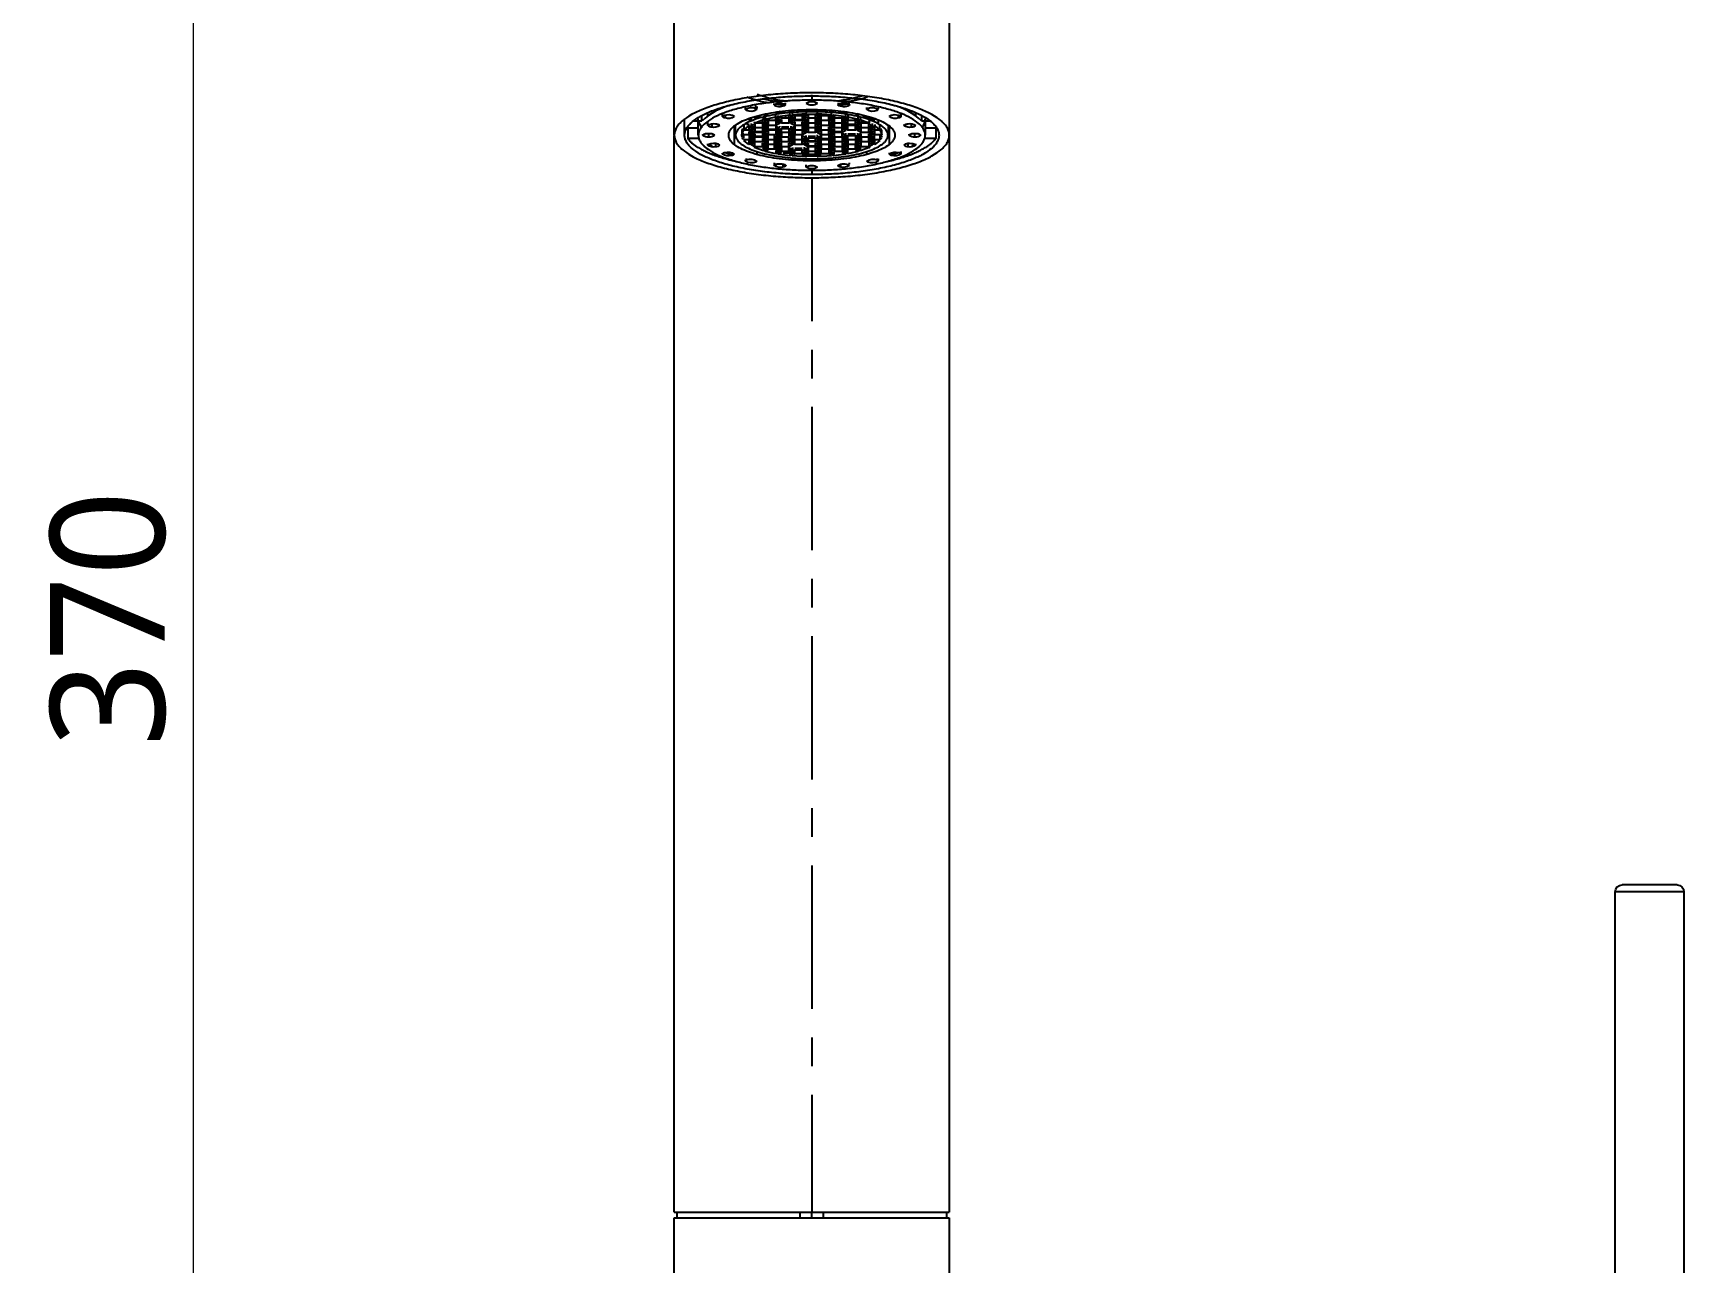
# Model space of a CAD drawing. Extents: x 0 to 1128, y 0 to 827.
# Drawn here: x 629.4 to 773.4, y 489.2 to 596.5 of the extents above; entities that cross this region are included whole.
import ezdxf

# ---------------------------------------------------------------- set-up
doc = ezdxf.new("R2010")
doc.units = 0
doc.header["$LTSCALE"] = 10
doc.header["$MEASUREMENT"] = 0
doc.header["$PDMODE"] = 3
doc.header["$PDSIZE"] = -10
doc.linetypes.add('CENTER', pattern=[2, 1.25, -0.25, 0.25, -0.25])
doc.layers.get('0').update_dxf_attribs({"linetype": 'CONTINUOUS'})
doc.layers.get('DEFPOINTS').update_dxf_attribs({"linetype": 'CONTINUOUS'})
doc.styles.add('Daelim Dimension', font='NanumGothic.ttf')
doc.dimstyles.new('DEFAULT', dxfattribs={"dimscale": 2, "dimtxt": 2, "dimasz": 2, "dimexe": 0, "dimexo": 2, "dimgap": 1, "dimtad": 1, "dimdec": 0, "dimzin": 9, "dimdsep": 46, "dimtxsty": 'Daelim Dimension', "dimcen": 0.5, "dimclrd": 5, "dimclre": 5, "dimclrt": 256, "dimadec": 1, "dimazin": 0, "dimtfac": 1, "dimtdec": 0, "dimtix": 1, "dimtmove": 0, "dimatfit": 3, "dimfxl": 0, "dimtolj": 1, "dimtzin": 1, "dimlwd": 9, "dimlwe": 9, "dimarcsym": 0})

# ---------------------------------------------------------------- blocks, each defined once
blk = doc.blocks.new('*D102')
at = {"color": 5, "lineweight": 9, "ltscale": 0.5}
for p, q in [((692.44, 730.16), (643.37, 730.16)), ((643.37, 364.6), (643.37, 726.16)), ((667.31, 360.6), (643.37, 360.6))]:
    blk.add_line(p, q, dxfattribs=at)
at = {"color": 5, "ltscale": 0.5}
for points in [[(642.71, 726.16), (644.04, 726.16), (643.37, 730.16)], [(642.71, 364.6), (644.04, 364.6), (643.37, 360.6)]]:
    blk.add_solid(points, dxfattribs=at)
at = {"layer": 'DEFPOINTS', "color": 0, "ltscale": 0.5}
for p in [(643.37, 730.16), (696.44, 730.16), (671.31, 360.6)]:
    blk.add_point(p, dxfattribs=at)
at = {"color": 7, "ltscale": 0.5, "insert": (635.92, 545.38), "char_height": 10, "attachment_point": 5, "rotation": 90, "style": 'Daelim Dimension'}
blk.add_mtext('\\A1;370', dxfattribs=at)

msp = doc.modelspace()

# ---------------------------------------------------------------- linework, layer by layer
at = {"ltscale": 0.5}
for p, q in [((685.31, 587.55), (685.31, 649.17)), ((709.31, 649.17), (709.31, 587.55)), ((693.08, 590.72), (694.38, 590.46)), ((697.31, 590.98), (697.31, 591.08)), ((697.31, 590.95), (697.31, 590.61)), ((702.15, 590.63), (702.24, 590.66)), ((687.73, 588.79), (687.73, 589.3)), ((688.25, 589.26), (688.25, 589.53)), ((689.25, 589.9), (689.25, 589.8)), ((689.53, 589.18), (689.53, 589.44)), ((689.74, 589.31), (689.74, 589.06)), ((690.46, 590.59), (690.49, 590.6)), ((691.52, 589.8), (691.52, 590.03)), ((691.62, 589.71), (691.52, 589.8)), ((691.62, 589.87), (691.62, 589.71)), ((692.43, 589.89), (692.43, 590.14)), ((692.43, 589.89), (692.52, 589.8)), ((692.52, 590.05), (692.52, 589.88)), ((692.52, 589.23), (692.52, 589.09)), ((693.33, 589.26), (693.11, 589.15)), ((693.25, 589.18), (693.25, 588.95)), ((693.5, 589.29), (693.34, 589.38)), ((693.52, 589.29), (693.5, 589.29)), ((694.03, 590.19), (694.03, 590.32)), ((694.05, 590.2), (694.05, 590.14)), ((694.14, 590.29), (695, 590.18)), ((694.17, 589.16), (694.17, 589.29)), ((694.35, 589.51), (694.35, 589.43)), ((694.49, 589.47), (694.35, 589.4)), ((694.35, 589.19), (695.4, 589.34)), ((694.35, 589.26), (694.35, 589.19)), ((694.66, 589.03), (694.35, 589.19)), ((694.66, 589.5), (694.47, 589.61)), ((694.66, 589.09), (694.66, 589.24)), ((695.01, 590.24), (695.01, 590.37)), ((695.01, 589.3), (695.01, 589.03)), ((695.65, 589.68), (695.32, 589.5)), ((695.32, 589.03), (695.32, 589.35)), ((695.65, 589.2), (695.32, 589.03)), ((695.4, 589.34), (695.4, 589.45)), ((695.4, 589.34), (695.65, 589.2)), ((695.49, 589.29), (695.49, 588.99)), ((695.49, 588.99), (695.82, 589.17)), ((695.59, 589.7), (695.59, 589.65)), ((695.59, 589.53), (695.59, 589.36)), ((695.59, 589.36), (696.84, 589.43)), ((695.82, 589.23), (695.66, 589.32)), ((695.82, 589.23), (695.82, 589.37)), ((696.48, 589.29), (695.82, 589.29)), ((696.48, 589.23), (695.82, 589.23)), ((696.84, 589.43), (696.48, 589.23)), ((696.48, 589.23), (696.48, 589.41)), ((696.48, 589.17), (696.81, 588.99)), ((696.79, 589.6), (696.65, 589.68)), ((696.65, 589.2), (696.65, 589.43)), ((696.65, 589.2), (696.98, 589.38)), ((696.98, 589.03), (696.65, 589.2)), ((696.81, 589.18), (696.81, 589.06)), ((696.84, 589.43), (696.84, 589.6)), ((696.98, 589.41), (696.98, 589.03)), ((696.98, 589.38), (697.64, 589.38)), ((697.63, 589.4), (697.74, 589.44)), ((697.64, 589.38), (697.97, 589.2)), ((697.64, 589.03), (697.64, 589.35)), ((697.97, 589.2), (697.64, 589.03)), ((697.78, 589.59), (697.78, 589.43)), ((697.78, 589.43), (699.03, 589.36)), ((698.14, 589.23), (697.78, 589.43)), ((697.81, 589.29), (697.81, 588.99)), ((697.81, 588.99), (698.14, 589.17)), ((697.97, 589.42), (697.97, 589.2)), ((698.14, 589.42), (698.14, 589.23)), ((698.8, 589.23), (698.14, 589.23)), ((698.14, 589.17), (698.16, 589.17)), ((698.14, 588.82), (698.14, 589.17)), ((699.03, 589.36), (698.8, 589.23)), ((698.8, 589.29), (698.8, 589.23)), ((698.8, 588.82), (698.8, 589.2)), ((698.8, 589.17), (699.13, 588.99)), ((699.26, 589.52), (698.97, 589.68)), ((698.97, 589.36), (698.97, 589.2)), ((698.97, 589.2), (699.22, 589.34)), ((699.3, 589.03), (698.97, 589.2)), ((699.03, 589.36), (699.03, 589.48)), ((699.13, 588.99), (699.13, 589.29)), ((699.22, 589.34), (700.27, 589.19)), ((699.3, 589.33), (699.3, 589.11)), ((699.62, 590.37), (699.62, 590.24)), ((699.64, 590.18), (700.48, 590.29)), ((700.16, 589.61), (699.96, 589.5)), ((699.96, 589.24), (699.96, 589.03)), ((700.27, 589.19), (699.96, 589.03)), ((700.32, 589.37), (700.13, 589.47)), ((700.27, 589.19), (700.27, 589.33)), ((700.45, 589.34), (700.45, 589.16)), ((700.57, 590.22), (700.57, 590.44)), ((701.34, 589.41), (701.12, 589.29)), ((701.35, 589.24), (701.29, 589.26)), ((701.37, 589.26), (701.37, 589.33)), ((701.37, 588.95), (701.37, 589.17)), ((701.44, 589.18), (701.42, 589.19)), ((702.1, 589.8), (702.1, 589.96)), ((702.1, 589.8), (702.2, 589.89)), ((702.1, 589.09), (702.1, 589.23)), ((702.2, 589.96), (702.2, 589.89)), ((703.01, 589.71), (703.01, 589.89)), ((703.1, 589.8), (703.01, 589.71)), ((703.1, 589.97), (703.1, 589.85)), ((704.56, 590.11), (704.56, 590.19)), ((704.89, 589.06), (704.89, 589.31)), ((705.09, 589.99), (705.09, 589.91)), ((705.09, 589.44), (705.09, 589.18)), ((705.37, 589.8), (705.37, 589.9)), ((705.81, 589.59), (705.81, 589.78)), ((706.37, 589.53), (706.37, 589.26)), ((706.89, 589.28), (706.89, 588.79)), ((686.21, 587.55), (686.21, 588.97)), ((686.5, 588.2), (687.41, 588.2)), ((686.5, 588.2), (686.5, 587.25)), ((686.97, 588.79), (687.73, 588.79)), ((687.41, 587.55), (687.41, 588.97)), ((688.25, 588.41), (688.25, 588.78)), ((688.6, 588.55), (688.6, 588.26)), ((690.53, 588.34), (690.53, 586.75)), ((690.66, 587.55), (690.66, 588.44)), ((691.39, 588.05), (691.21, 588.05)), ((691.21, 588.05), (691.21, 587.58)), ((691.34, 587.93), (691.34, 588.02)), ((691.34, 587.93), (691.38, 587.93)), ((691.38, 588.4), (691.38, 587.99)), ((691.38, 587.99), (691.81, 588.36)), ((691.84, 587.99), (691.38, 587.99)), ((691.84, 588.47), (691.62, 588.47)), ((691.81, 588.84), (692.1, 589)), ((691.81, 588.36), (691.81, 588.47)), ((691.81, 588.36), (692.17, 588.17)), ((691.84, 587.99), (691.84, 588.35)), ((692.17, 588.17), (691.84, 587.99)), ((691.84, 587.93), (692.17, 587.75)), ((691.84, 587.58), (691.84, 587.88)), ((692.17, 587.75), (691.84, 587.58)), ((692.01, 588.56), (692.01, 588.37)), ((692.01, 588.37), (692.28, 588.52)), ((692.34, 588.2), (692.01, 588.37)), ((692.01, 588.25), (692.01, 587.96)), ((692.01, 587.96), (692.34, 588.14)), ((692.34, 587.78), (692.01, 587.96)), ((692.01, 587.55), (692.01, 587.84)), ((692.17, 588.17), (692.17, 588.46)), ((692.17, 587.75), (692.17, 588.04)), ((692.93, 589.09), (692.28, 589.09)), ((692.28, 588.61), (693.1, 588.91)), ((692.28, 588.71), (692.28, 588.65)), ((693, 588.61), (692.28, 588.61)), ((692.34, 588.55), (692.34, 588.26)), ((693, 588.2), (692.34, 588.2)), ((692.34, 588.13), (692.34, 587.78)), ((693, 587.85), (692.34, 587.85)), ((693, 587.78), (692.34, 587.78)), ((692.52, 588.71), (692.52, 588.61)), ((693, 588.61), (693, 588.88)), ((693.33, 588.79), (693, 588.61)), ((693, 588.55), (693.33, 588.37)), ((693, 588.51), (693, 588.2)), ((693.33, 588.37), (693, 588.2)), ((693, 588.15), (693, 587.83)), ((693, 588.14), (693.33, 587.96)), ((693.33, 587.96), (693.02, 587.8)), ((693.1, 588.91), (693.1, 589.06)), ((693.1, 588.91), (693.33, 588.79)), ((693.17, 588.88), (693.17, 588.58)), ((693.17, 588.58), (693.5, 588.76)), ((693.5, 588.4), (693.17, 588.58)), ((693.17, 588.46), (693.17, 588.17)), ((693.17, 588.17), (693.5, 588.34)), ((693.5, 587.99), (693.17, 588.17)), ((693.17, 588.04), (693.17, 587.75)), ((693.17, 587.75), (693.5, 587.93)), ((693.5, 587.58), (693.17, 587.75)), ((693.31, 588.16), (693.23, 588.2)), ((693.25, 588.95), (694.17, 589.16)), ((693.5, 588.82), (693.25, 588.95)), ((693.33, 588.79), (693.33, 588.91)), ((693.33, 588.66), (693.33, 588.37)), ((693.33, 588.25), (693.33, 587.96)), ((693.33, 587.73), (693.33, 587.55)), ((693.5, 588.87), (693.5, 589.02)), ((694.16, 588.82), (693.5, 588.82)), ((693.5, 588.74), (693.5, 588.46)), ((694.16, 588.4), (693.5, 588.4)), ((693.5, 587.99), (693.5, 588.32)), ((694.16, 588.05), (693.5, 588.05)), ((694.16, 587.99), (693.5, 587.99)), ((693.5, 587.97), (693.5, 587.58)), ((694.16, 588.89), (694.16, 589.16)), ((694.49, 588.99), (694.16, 588.82)), ((694.16, 588.76), (694.49, 588.58)), ((694.16, 588.76), (694.16, 588.48)), ((694.49, 588.58), (694.16, 588.4)), ((694.16, 588.34), (694.49, 588.17)), ((694.16, 588.33), (694.16, 587.99)), ((694.49, 588.17), (694.16, 587.99)), ((694.16, 587.93), (694.49, 587.75)), ((694.16, 587.92), (694.16, 587.58)), ((694.49, 587.75), (694.16, 587.58)), ((694.17, 589.16), (694.49, 588.99)), ((694.33, 588.79), (694.33, 589.08)), ((694.33, 588.79), (694.66, 588.96)), ((694.66, 588.61), (694.33, 588.79)), ((694.33, 588.25), (694.33, 587.96)), ((694.33, 587.96), (694.66, 588.14)), ((694.66, 587.78), (694.33, 587.96)), ((694.33, 587.55), (694.33, 587.84)), ((694.49, 588.87), (694.49, 588.58)), ((694.49, 588.35), (694.49, 588.26)), ((694.49, 588.04), (694.49, 587.75)), ((695.32, 589.03), (694.66, 589.03)), ((694.66, 588.92), (694.66, 588.61)), ((695.32, 588.61), (694.66, 588.61)), ((695.32, 588.26), (694.66, 588.26)), ((694.66, 588.14), (695.32, 588.14)), ((694.66, 587.78), (694.66, 588.12)), ((695.32, 587.78), (694.66, 587.78)), ((694.66, 587.74), (694.66, 587.43)), ((695.32, 588.96), (695.65, 588.79)), ((695.32, 588.94), (695.32, 588.61)), ((695.65, 588.79), (695.32, 588.61)), ((695.32, 588.14), (695.65, 587.96)), ((695.32, 588.11), (695.32, 587.78)), ((695.65, 587.96), (695.32, 587.78)), ((695.32, 587.76), (695.32, 587.43)), ((695.82, 588.82), (695.49, 588.99)), ((695.49, 588.87), (695.49, 588.58)), ((695.49, 588.58), (695.82, 588.76)), ((695.82, 588.4), (695.49, 588.58)), ((695.49, 588.35), (695.49, 588.17)), ((695.49, 588.17), (695.82, 588.34)), ((695.82, 587.99), (695.49, 588.17)), ((695.49, 587.94), (695.49, 587.75)), ((695.49, 587.75), (695.82, 587.93)), ((695.82, 587.58), (695.49, 587.75)), ((695.65, 589.08), (695.65, 588.79)), ((695.65, 588.26), (695.65, 587.96)), ((695.65, 587.84), (695.65, 587.55)), ((695.82, 589.17), (695.82, 588.82)), ((696.48, 588.88), (695.82, 588.88)), ((696.48, 588.82), (695.82, 588.82)), ((695.82, 588.71), (695.82, 588.4)), ((696.48, 588.4), (695.82, 588.4)), ((695.82, 588.35), (695.82, 587.99)), ((695.82, 588.34), (695.85, 588.34)), ((696.48, 587.99), (695.82, 587.99)), ((695.82, 587.9), (695.82, 587.67)), ((696.48, 589.16), (696.48, 588.82)), ((696.81, 588.99), (696.48, 588.82)), ((696.48, 588.76), (696.81, 588.58)), ((696.48, 588.4), (696.48, 588.71)), ((696.81, 588.58), (696.48, 588.4)), ((696.48, 588.34), (696.81, 588.17)), ((696.48, 588.3), (696.48, 587.99)), ((696.81, 588.17), (696.48, 587.99)), ((696.48, 587.93), (696.81, 587.75)), ((696.48, 587.91), (696.48, 587.58)), ((696.81, 587.75), (696.48, 587.58)), ((696.65, 588.79), (696.65, 589.08)), ((696.65, 588.79), (696.98, 588.96)), ((696.98, 588.61), (696.65, 588.79)), ((696.65, 588.37), (696.65, 588.66)), ((696.65, 588.37), (696.98, 588.55)), ((696.98, 588.2), (696.65, 588.37)), ((696.65, 587.96), (696.65, 588.25)), ((696.65, 587.96), (696.98, 588.14)), ((696.98, 587.78), (696.65, 587.96)), ((696.81, 588.89), (696.81, 588.58)), ((696.81, 588.46), (696.81, 588.17)), ((696.81, 587.75), (696.81, 588.04)), ((697.64, 589.03), (696.98, 589.03)), ((696.98, 588.96), (696.98, 588.61)), ((697.64, 588.61), (696.98, 588.61)), ((696.98, 588.5), (696.98, 588.27)), ((697.64, 588.2), (696.98, 588.2)), ((696.98, 588.14), (696.98, 587.78)), ((697.64, 587.78), (696.98, 587.78)), ((697.64, 588.96), (697.97, 588.79)), ((697.64, 588.61), (697.64, 588.95)), ((697.97, 588.79), (697.64, 588.61)), ((697.64, 588.55), (697.97, 588.37)), ((697.64, 588.2), (697.64, 588.5)), ((697.97, 588.37), (697.64, 588.2)), ((697.64, 588.14), (697.97, 587.96)), ((697.64, 587.78), (697.64, 588.13)), ((697.97, 587.96), (697.64, 587.78)), ((698.14, 588.82), (697.81, 588.99)), ((697.81, 588.58), (697.81, 588.87)), ((697.81, 588.58), (698.14, 588.76)), ((698.14, 588.4), (697.81, 588.58)), ((697.81, 588.46), (697.81, 588.17)), ((697.81, 588.17), (698.14, 588.34)), ((698.14, 587.99), (697.81, 588.17)), ((697.81, 587.75), (697.81, 588.05)), ((697.81, 587.75), (698.14, 587.93)), ((698.14, 587.58), (697.81, 587.75)), ((697.97, 589.08), (697.97, 588.79)), ((697.97, 588.66), (697.97, 588.4)), ((697.97, 588.25), (697.97, 588.17)), ((697.97, 588.08), (697.97, 587.96)), ((698.8, 588.82), (698.14, 588.82)), ((698.14, 588.4), (698.14, 588.76)), ((698.8, 588.4), (698.14, 588.4)), ((698.14, 588.04), (698.14, 588.33)), ((698.8, 587.99), (698.14, 587.99)), ((698.14, 587.91), (698.14, 587.63)), ((699.13, 588.99), (698.8, 588.82)), ((698.8, 588.76), (699.13, 588.58)), ((698.8, 588.74), (698.8, 588.4)), ((699.13, 588.58), (698.8, 588.4)), ((698.8, 588.34), (699.13, 588.17)), ((698.8, 588.06), (698.8, 588.29)), ((699.13, 588.17), (698.8, 587.99)), ((698.8, 587.65), (698.8, 587.93)), ((698.8, 587.93), (699.13, 587.75)), ((699.13, 587.75), (698.8, 587.58)), ((698.97, 588.79), (698.97, 589.08)), ((698.97, 588.79), (699.3, 588.96)), ((699.3, 588.61), (698.97, 588.79)), ((698.97, 588.37), (698.97, 588.67)), ((698.97, 588.37), (699.3, 588.55)), ((699.3, 588.2), (698.97, 588.37)), ((698.97, 587.96), (698.97, 588.25)), ((698.97, 587.96), (699.3, 588.14)), ((699.3, 587.78), (698.97, 587.96)), ((698.97, 587.84), (698.97, 587.55)), ((699.13, 588.58), (699.13, 588.87)), ((699.13, 588.23), (699.13, 588.46)), ((699.13, 587.75), (699.13, 588.04)), ((699.96, 589.03), (699.3, 589.03)), ((699.3, 588.61), (699.3, 588.97)), ((699.96, 588.61), (699.3, 588.61)), ((699.3, 588.2), (699.3, 588.55)), ((699.96, 588.2), (699.3, 588.2)), ((699.3, 587.78), (699.3, 588.09)), ((699.96, 587.85), (699.3, 587.85)), ((699.96, 587.78), (699.3, 587.78)), ((699.96, 588.61), (699.96, 588.96)), ((699.96, 588.96), (700.29, 588.79)), ((700.29, 588.79), (699.96, 588.61)), ((699.96, 588.2), (699.96, 588.57)), ((699.96, 588.55), (700.29, 588.37)), ((700.29, 588.37), (699.96, 588.2)), ((699.96, 588.14), (700.29, 587.96)), ((699.96, 587.83), (699.96, 588.11)), ((700.29, 587.96), (699.96, 587.78)), ((700.13, 588.99), (700.45, 589.16)), ((700.13, 589.12), (700.13, 588.99)), ((700.46, 588.82), (700.13, 588.99)), ((700.13, 588.58), (700.13, 588.87)), ((700.13, 588.58), (700.46, 588.76)), ((700.46, 588.4), (700.13, 588.58)), ((700.13, 588.17), (700.13, 588.46)), ((700.13, 588.17), (700.46, 588.34)), ((700.46, 587.99), (700.13, 588.17)), ((700.29, 588.79), (700.29, 588.91)), ((700.29, 588.66), (700.29, 588.37)), ((700.29, 588.25), (700.29, 588.02)), ((700.29, 587.55), (700.29, 587.73)), ((700.45, 589.16), (701.37, 588.95)), ((700.46, 589.15), (700.46, 588.87)), ((701.12, 588.82), (700.46, 588.82)), ((700.46, 588.4), (700.46, 588.74)), ((701.12, 588.47), (700.46, 588.47)), ((701.12, 588.4), (700.46, 588.4)), ((700.46, 587.99), (700.46, 588.34)), ((701.12, 587.99), (700.46, 587.99)), ((701.12, 589.02), (701.12, 588.82)), ((701.37, 588.95), (701.12, 588.82)), ((701.12, 588.76), (701.45, 588.58)), ((701.12, 588.4), (701.12, 588.76)), ((701.45, 588.58), (701.12, 588.4)), ((701.12, 588.34), (701.45, 588.17)), ((701.12, 587.99), (701.12, 588.33)), ((701.45, 588.17), (701.12, 587.99)), ((701.29, 588.95), (701.29, 588.79)), ((701.29, 588.79), (701.52, 588.91)), ((701.62, 588.61), (701.29, 588.79)), ((701.29, 588.66), (701.29, 588.37)), ((701.29, 588.37), (701.62, 588.55)), ((701.62, 588.2), (701.29, 588.37)), ((701.29, 587.96), (701.29, 588.25)), ((701.29, 587.96), (701.62, 588.14)), ((701.62, 587.78), (701.29, 587.96)), ((701.29, 587.73), (701.29, 587.55)), ((701.43, 588.77), (701.35, 588.82)), ((701.45, 588.58), (701.45, 588.87)), ((701.45, 588.35), (701.45, 588.17)), ((701.52, 589.11), (701.52, 588.91)), ((701.52, 588.91), (702.34, 588.61)), ((701.62, 588.88), (701.62, 588.61)), ((702.28, 588.67), (701.62, 588.67)), ((702.34, 588.61), (701.62, 588.61)), ((701.62, 588.2), (701.62, 588.58)), ((702.28, 588.2), (701.62, 588.2)), ((701.62, 587.78), (701.62, 588.13)), ((702.28, 587.78), (701.62, 587.78)), ((702.34, 589.09), (701.72, 589.09)), ((702.1, 588.61), (702.1, 588.67)), ((702.28, 588.55), (702.61, 588.37)), ((702.28, 588.2), (702.28, 588.52)), ((702.61, 588.37), (702.28, 588.2)), ((702.28, 588.14), (702.61, 587.96)), ((702.28, 587.78), (702.28, 588.13)), ((702.61, 587.96), (702.28, 587.78)), ((702.34, 589.09), (702.81, 588.84)), ((702.34, 588.61), (702.34, 588.89)), ((702.45, 588.46), (702.45, 588.17)), ((702.45, 588.17), (702.81, 588.36)), ((702.78, 587.99), (702.45, 588.17)), ((702.45, 588.08), (702.45, 587.75)), ((702.45, 587.75), (702.78, 587.93)), ((702.78, 587.58), (702.45, 587.75)), ((702.61, 588.37), (702.61, 588.56)), ((702.61, 588.02), (702.61, 588.25)), ((702.61, 587.57), (702.61, 587.84)), ((702.78, 588.35), (702.78, 587.99)), ((703.24, 587.99), (702.78, 587.99)), ((702.78, 587.95), (702.78, 587.64)), ((702.81, 588.49), (702.81, 588.36)), ((702.81, 588.36), (703.24, 587.99)), ((703.1, 588.89), (703.1, 588.62)), ((703.24, 588.1), (703.24, 588.4)), ((703.41, 588.05), (703.27, 588.05)), ((703.28, 587.99), (703.28, 587.93)), ((703.41, 587.58), (703.41, 588.01)), ((703.96, 588.44), (703.96, 587.55)), ((704.09, 586.75), (704.09, 588.34)), ((705.37, 588.41), (705.37, 588.47)), ((706.02, 588.26), (706.02, 588.55)), ((706.89, 588.79), (707.67, 588.79)), ((707.21, 588.97), (707.21, 587.55)), ((707.21, 588.2), (708.13, 588.2)), ((708.13, 588.2), (708.13, 587.25)), ((685.31, 493.6), (685.31, 587.5)), ((687.46, 587.25), (686.5, 587.25)), ((687.81, 587.55), (687.81, 587.6)), ((688.25, 586.69), (688.25, 586.79)), ((688.31, 587.66), (688.31, 587.39)), ((688.32, 586.74), (688.67, 586.53)), ((688.91, 586.83), (688.91, 586.54)), ((691.84, 587.58), (691.21, 587.58)), ((691.21, 587.52), (691.21, 587.57)), ((691.38, 587.64), (691.34, 587.64)), ((691.34, 587.54), (691.34, 587.28)), ((691.84, 587.16), (691.34, 587.16)), ((691.81, 586.73), (691.38, 587.1)), ((691.81, 587.11), (691.81, 586.73)), ((692.17, 586.93), (691.81, 586.73)), ((691.84, 587.52), (692.17, 587.34)), ((691.84, 587.51), (691.84, 587.22)), ((692.17, 587.34), (691.84, 587.16)), ((691.84, 587.1), (692.17, 586.93)), ((692.01, 587.55), (692.34, 587.72)), ((692.34, 587.37), (692.01, 587.55)), ((692.01, 587.13), (692.01, 587.42)), ((692.01, 587.13), (692.34, 587.31)), ((692.34, 586.96), (692.01, 587.13)), ((692.01, 586.72), (692.01, 587.01)), ((692.01, 586.72), (692.34, 586.89)), ((692.34, 586.54), (692.01, 586.72)), ((692.17, 587.63), (692.17, 587.42)), ((692.17, 587.22), (692.17, 587.01)), ((692.2, 586.99), (692.28, 586.96)), ((693.1, 586.18), (692.28, 586.48)), ((692.34, 587.68), (692.34, 587.37)), ((693, 587.43), (692.34, 587.43)), ((693, 587.37), (692.34, 587.37)), ((692.34, 586.96), (692.34, 587.28)), ((693, 586.96), (692.34, 586.96)), ((692.34, 586.54), (692.34, 586.91)), ((692.34, 586.89), (692.36, 586.89)), ((693, 586.54), (692.34, 586.54)), ((693, 587.72), (693.33, 587.55)), ((693, 587.7), (693, 587.42)), ((693.33, 587.55), (693, 587.37)), ((693, 587.31), (693.33, 587.13)), ((693, 587.27), (693, 586.96)), ((693.33, 587.13), (693, 586.96)), ((693, 586.89), (693.33, 586.72)), ((693, 586.54), (693, 586.87)), ((693.33, 586.72), (693, 586.54)), ((693, 586.48), (693.33, 586.3)), ((693.1, 586.43), (693.1, 586.18)), ((693.33, 586.3), (693.1, 586.18)), ((693.17, 587.34), (693.17, 587.63)), ((693.17, 587.34), (693.5, 587.52)), ((693.5, 587.16), (693.17, 587.34)), ((693.17, 587.22), (693.17, 586.93)), ((693.17, 586.93), (693.5, 587.1)), ((693.5, 586.75), (693.17, 586.93)), ((693.17, 586.51), (693.17, 586.8)), ((693.17, 586.51), (693.5, 586.69)), ((693.5, 586.34), (693.17, 586.51)), ((693.25, 586.14), (693.25, 586.29)), ((693.33, 587.13), (693.33, 587.42)), ((693.33, 587.01), (693.33, 586.72)), ((693.33, 586.6), (693.33, 586.3)), ((694.16, 587.58), (693.5, 587.58)), ((693.5, 587.52), (693.55, 587.52)), ((693.5, 587.16), (693.5, 587.52)), ((694.16, 587.16), (693.5, 587.16)), ((693.5, 586.84), (693.5, 587.07)), ((694.16, 586.75), (693.5, 586.75)), ((693.5, 586.34), (693.5, 586.71)), ((694.16, 586.34), (693.5, 586.34)), ((694.05, 586.75), (694.05, 587.58)), ((694.05, 586.34), (694.05, 586.72)), ((694.16, 587.52), (694.49, 587.34)), ((694.16, 587.16), (694.16, 587.46)), ((694.49, 587.34), (694.16, 587.16)), ((694.16, 587.1), (694.49, 586.93)), ((694.16, 586.75), (694.16, 587.06)), ((694.49, 586.93), (694.16, 586.75)), ((694.16, 586.7), (694.16, 586.34)), ((694.16, 586.69), (694.49, 586.51)), ((694.49, 586.51), (694.16, 586.34)), ((694.21, 586.4), (694.35, 586.37)), ((694.33, 587.55), (694.66, 587.72)), ((694.66, 587.37), (694.33, 587.55)), ((694.33, 587.42), (694.33, 587.13)), ((694.33, 587.13), (694.66, 587.31)), ((694.66, 586.96), (694.33, 587.13)), ((694.33, 587.03), (694.33, 586.72)), ((694.33, 586.72), (694.66, 586.89)), ((694.66, 586.54), (694.33, 586.72)), ((694.33, 586.3), (694.33, 586.6)), ((694.33, 586.3), (694.66, 586.48)), ((694.66, 586.13), (694.33, 586.3)), ((694.35, 586.36), (694.35, 586.37)), ((694.49, 587.63), (694.49, 587.34)), ((694.49, 586.93), (694.49, 587.22)), ((694.49, 586.51), (694.49, 586.8)), ((694.49, 586.39), (694.49, 586.1)), ((695.32, 587.37), (694.66, 587.37)), ((694.66, 586.96), (694.66, 587.26)), ((695.32, 586.96), (694.66, 586.96)), ((694.66, 586.61), (694.66, 586.89)), ((695.32, 586.54), (694.66, 586.54)), ((694.66, 586.47), (694.66, 586.13)), ((695.32, 587.72), (695.65, 587.55)), ((695.32, 586.96), (695.32, 587.31)), ((695.32, 587.31), (695.65, 587.13)), ((695.65, 587.13), (695.32, 586.96)), ((695.32, 586.89), (695.65, 586.72)), ((695.32, 586.54), (695.32, 586.85)), ((695.65, 586.72), (695.32, 586.54)), ((695.32, 586.13), (695.32, 586.49)), ((695.32, 586.48), (695.65, 586.3)), ((695.65, 586.3), (695.32, 586.13)), ((695.65, 587.55), (695.36, 587.39)), ((695.49, 587.34), (695.49, 587.66)), ((695.49, 587.34), (695.82, 587.52)), ((695.82, 587.16), (695.49, 587.34)), ((695.49, 586.93), (695.49, 587.22)), ((695.49, 586.93), (695.82, 587.1)), ((695.82, 586.75), (695.49, 586.93)), ((695.49, 586.1), (695.49, 586.39)), ((695.65, 587.13), (695.65, 587.42)), ((695.65, 586.72), (695.65, 587.01)), ((695.65, 586.3), (695.65, 586.49)), ((696.48, 587.58), (695.82, 587.58)), ((695.82, 587.22), (695.82, 587.53)), ((696.48, 587.16), (695.82, 587.16)), ((695.82, 586.75), (695.82, 587.08)), ((696.48, 586.75), (695.82, 586.75)), ((696.48, 586.4), (695.82, 586.4)), ((695.82, 585.92), (695.82, 586.31)), ((696.48, 587.22), (696.48, 587.52)), ((696.48, 587.52), (696.81, 587.34)), ((696.48, 587.1), (696.81, 586.93)), ((696.48, 586.75), (696.48, 587.05)), ((696.81, 586.93), (696.48, 586.75)), ((696.81, 587.34), (696.51, 587.18)), ((696.65, 587.42), (696.65, 587.13)), ((696.65, 587.13), (696.98, 587.31)), ((696.98, 586.96), (696.65, 587.13)), ((696.65, 587.01), (696.65, 586.72)), ((696.65, 586.72), (696.98, 586.89)), ((696.98, 586.54), (696.65, 586.72)), ((696.65, 586.51), (696.65, 586.3)), ((696.65, 586.3), (696.98, 586.48)), ((696.98, 586.13), (696.65, 586.3)), ((696.81, 587.34), (696.81, 587.52)), ((696.81, 587.22), (696.81, 586.93)), ((696.81, 586.7), (696.81, 586.8)), ((696.98, 586.6), (696.81, 586.7)), ((696.81, 586.39), (696.81, 586.1)), ((697.64, 587.43), (696.98, 587.43)), ((696.98, 587.31), (697.64, 587.31)), ((696.98, 587.31), (696.98, 586.96)), ((697.64, 587.02), (696.98, 587.02)), ((697.64, 586.96), (696.98, 586.96)), ((696.98, 586.85), (696.98, 586.54)), ((697.64, 586.6), (696.98, 586.6)), ((697.64, 586.54), (696.98, 586.54)), ((696.98, 586.45), (696.98, 586.13)), ((697.64, 587), (697.64, 587.32)), ((697.64, 587.31), (697.97, 587.13)), ((697.97, 587.13), (697.64, 586.96)), ((697.64, 586.89), (697.97, 586.72)), ((697.64, 586.59), (697.64, 586.87)), ((697.97, 586.72), (697.64, 586.54)), ((697.64, 586.48), (697.97, 586.3)), ((697.64, 586.13), (697.64, 586.45)), ((697.97, 586.3), (697.64, 586.13)), ((697.81, 587.34), (697.81, 587.57)), ((697.81, 587.34), (698.14, 587.52)), ((698.14, 587.16), (697.81, 587.34)), ((697.81, 587.22), (697.81, 586.93)), ((697.81, 586.93), (698.14, 587.1)), ((697.9, 586.94), (697.81, 586.99)), ((698.14, 586.75), (697.81, 586.93)), ((697.81, 586.8), (697.81, 586.51)), ((697.81, 586.51), (698.14, 586.69)), ((698.14, 586.34), (697.81, 586.51)), ((697.81, 586.39), (697.81, 586.1)), ((697.97, 587.13), (697.97, 587.42)), ((697.97, 586.72), (697.97, 586.9)), ((697.97, 586.3), (697.97, 586.59)), ((698.8, 587.58), (698.14, 587.58)), ((698.14, 587.5), (698.14, 587.16)), ((698.8, 587.22), (698.14, 587.22)), ((698.8, 587.16), (698.14, 587.16)), ((698.14, 586.82), (698.14, 587.14)), ((698.8, 586.75), (698.14, 586.75)), ((698.14, 586.69), (698.18, 586.69)), ((698.14, 586.69), (698.14, 586.34)), ((698.8, 586.34), (698.14, 586.34)), ((698.8, 587.52), (699.13, 587.34)), ((698.8, 587.5), (698.8, 587.16)), ((699.13, 587.34), (698.8, 587.16)), ((698.8, 587.1), (699.13, 586.93)), ((698.8, 587.09), (698.8, 586.75)), ((699.13, 586.93), (698.8, 586.75)), ((698.8, 586.69), (699.13, 586.51)), ((698.8, 586.64), (698.8, 586.34)), ((699.13, 586.51), (698.8, 586.34)), ((698.97, 587.55), (699.3, 587.72)), ((699.3, 587.37), (698.97, 587.55)), ((698.97, 587.42), (698.97, 587.13)), ((698.97, 587.13), (699.3, 587.31)), ((699.3, 586.96), (698.97, 587.13)), ((698.97, 587.01), (698.97, 586.72)), ((698.97, 586.72), (699.3, 586.89)), ((699.3, 586.54), (698.97, 586.72)), ((698.97, 586.59), (698.97, 586.3)), ((698.97, 586.3), (699.3, 586.48)), ((699.3, 586.13), (698.97, 586.3)), ((699.13, 587.52), (699.13, 587.43)), ((699.13, 587.24), (699.13, 586.93)), ((699.13, 586.8), (699.13, 586.51)), ((699.13, 586.36), (699.13, 586.13)), ((699.3, 587.37), (699.3, 587.69)), ((699.96, 587.37), (699.3, 587.37)), ((699.3, 587.29), (699.3, 586.96)), ((699.96, 586.96), (699.3, 586.96)), ((699.3, 586.91), (699.3, 586.61)), ((699.96, 586.54), (699.3, 586.54)), ((699.3, 586.43), (699.3, 586.13)), ((699.96, 587.72), (700.29, 587.55)), ((699.96, 587.37), (699.96, 587.7)), ((700.29, 587.55), (699.96, 587.37)), ((699.96, 587.31), (700.29, 587.13)), ((699.96, 587.29), (699.96, 586.96)), ((700.29, 587.13), (699.96, 586.96)), ((699.96, 586.93), (699.96, 586.6)), ((699.96, 586.89), (700.29, 586.72)), ((700.29, 586.72), (699.96, 586.54)), ((699.96, 586.48), (699.96, 586.13)), ((699.96, 586.48), (700.29, 586.3)), ((700.29, 586.3), (699.96, 586.13)), ((700.13, 587.63), (700.13, 587.34)), ((700.13, 587.34), (700.46, 587.52)), ((700.46, 587.16), (700.13, 587.34)), ((700.13, 587.11), (700.13, 586.93)), ((700.13, 586.93), (700.46, 587.1)), ((700.46, 586.75), (700.13, 586.93)), ((700.13, 586.75), (700.13, 586.51)), ((700.13, 586.51), (700.46, 586.69)), ((700.46, 586.34), (700.13, 586.51)), ((700.13, 586.1), (700.13, 586.39)), ((700.24, 586.75), (700.15, 586.71)), ((700.27, 586.37), (700.45, 586.41)), ((700.27, 586.3), (700.27, 585.9)), ((700.29, 587.43), (700.29, 587.13)), ((700.29, 587.01), (700.29, 586.72)), ((700.29, 586.52), (700.29, 586.59)), ((700.29, 586.3), (700.29, 586.37)), ((701.12, 587.64), (700.46, 587.64)), ((700.46, 587.16), (700.46, 587.52)), ((700.46, 587.52), (701.12, 587.52)), ((701.12, 587.16), (700.46, 587.16)), ((700.46, 587.1), (700.48, 587.1)), ((700.46, 587.07), (700.46, 586.84)), ((701.12, 586.75), (700.46, 586.75)), ((700.46, 586.7), (700.46, 586.42)), ((701.12, 586.34), (700.46, 586.34)), ((701.12, 587.52), (701.45, 587.34)), ((701.12, 587.48), (701.12, 587.16)), ((701.45, 587.34), (701.12, 587.16)), ((701.12, 587.1), (701.45, 586.93)), ((701.12, 587.08), (701.12, 586.75)), ((701.45, 586.93), (701.12, 586.75)), ((701.12, 586.34), (701.12, 586.69)), ((701.12, 586.69), (701.45, 586.51)), ((701.45, 586.51), (701.12, 586.34)), ((701.29, 587.55), (701.62, 587.72)), ((701.62, 587.37), (701.29, 587.55)), ((701.29, 587.42), (701.29, 587.13)), ((701.29, 587.13), (701.62, 587.31)), ((701.62, 586.96), (701.29, 587.13)), ((701.29, 587.02), (701.29, 586.72)), ((701.29, 586.72), (701.62, 586.89)), ((701.62, 586.54), (701.29, 586.72)), ((701.29, 586.3), (701.29, 586.59)), ((701.29, 586.3), (701.62, 586.48)), ((701.52, 586.18), (701.29, 586.3)), ((701.37, 586.49), (701.37, 586.14)), ((701.45, 587.63), (701.45, 587.34)), ((701.45, 587.22), (701.45, 586.93)), ((701.45, 586.63), (701.45, 586.51)), ((702.34, 586.48), (701.52, 586.18)), ((701.52, 586.18), (701.52, 586.43)), ((701.62, 587.45), (701.62, 587.68)), ((702.28, 587.37), (701.62, 587.37)), ((701.62, 587.32), (701.62, 586.96)), ((702.28, 586.96), (701.62, 586.96)), ((701.62, 586.54), (701.62, 586.89)), ((702.28, 586.54), (701.62, 586.54)), ((702.28, 587.72), (702.61, 587.55)), ((702.28, 587.37), (702.28, 587.67)), ((702.61, 587.55), (702.28, 587.37)), ((702.28, 587.31), (702.61, 587.13)), ((702.28, 586.96), (702.28, 587.3)), ((702.61, 587.13), (702.28, 586.96)), ((702.28, 586.89), (702.28, 586.54)), ((702.28, 586.89), (702.61, 586.72)), ((702.61, 586.72), (702.28, 586.54)), ((702.28, 586.48), (702.34, 586.48)), ((702.34, 586.52), (702.34, 586.48)), ((702.45, 587.34), (702.45, 587.63)), ((702.45, 587.34), (702.78, 587.52)), ((702.78, 587.16), (702.45, 587.34)), ((702.45, 586.93), (702.45, 587.22)), ((702.45, 586.93), (702.78, 587.1)), ((702.81, 586.73), (702.45, 586.93)), ((702.51, 587.37), (702.49, 587.38)), ((702.61, 587.42), (702.61, 587.13)), ((702.61, 587.01), (702.61, 586.72)), ((702.74, 587.16), (702.81, 587.21)), ((703.41, 587.58), (702.78, 587.58)), ((702.78, 587.25), (702.78, 587.5)), ((703.28, 587.16), (702.78, 587.16)), ((702.81, 587.21), (702.79, 587.22)), ((702.81, 586.73), (702.81, 587.14)), ((703.24, 587.1), (702.81, 586.73)), ((703.28, 587.16), (703.28, 587.59)), ((705.72, 586.54), (705.72, 586.84)), ((705.81, 587.55), (705.81, 587.65)), ((705.97, 586.54), (706.33, 586.76)), ((706.31, 587.39), (706.31, 587.69)), ((706.37, 586.79), (706.37, 586.69)), ((706.81, 587.58), (706.81, 587.55)), ((708.13, 587.25), (707.19, 587.25)), ((709.31, 587.55), (709.31, 493.6)), ((689.53, 585.91), (689.53, 585.99)), ((689.75, 586.05), (690.32, 585.85)), ((690.32, 586.04), (690.32, 585.79)), ((691.52, 585.3), (691.52, 585.41)), ((691.52, 585.3), (691.62, 585.39)), ((691.62, 585.39), (691.62, 585.52)), ((692.43, 585.3), (692.43, 585.21)), ((692.52, 585.3), (692.43, 585.21)), ((692.52, 586.13), (692.52, 585.89)), ((693.25, 586.14), (693.5, 586.27)), ((694.17, 585.93), (693.25, 586.14)), ((694.03, 584.9), (694.03, 584.95)), ((694.05, 584.95), (694.05, 585.14)), ((694.16, 586.27), (694.49, 586.1)), ((694.17, 586.23), (694.17, 585.93)), ((694.49, 586.1), (694.17, 585.93)), ((694.35, 585.9), (694.35, 586.17)), ((694.35, 585.9), (694.66, 586.07)), ((695.4, 585.76), (694.35, 585.9)), ((695.32, 586.13), (694.66, 586.13)), ((694.81, 586.01), (695.43, 585.97)), ((694.81, 584.77), (694.81, 585.03)), ((695.01, 586.16), (695.01, 586)), ((695.32, 586.07), (695.65, 585.89)), ((695.4, 585.97), (695.4, 585.76)), ((695.65, 585.89), (695.4, 585.76)), ((695.49, 586.1), (695.82, 586.27)), ((695.82, 585.92), (695.49, 586.1)), ((695.59, 585.74), (695.59, 585.89)), ((695.59, 585.74), (695.82, 585.86)), ((696.84, 585.67), (695.59, 585.74)), ((695.65, 586.22), (695.65, 585.99)), ((695.82, 586.27), (696.48, 586.27)), ((696.48, 585.92), (695.82, 585.92)), ((696.48, 586.27), (696.81, 586.1)), ((696.48, 585.92), (696.48, 586.26)), ((696.81, 586.1), (696.48, 585.92)), ((696.48, 585.86), (696.84, 585.67)), ((696.65, 586.18), (696.65, 585.89)), ((696.65, 585.89), (696.98, 586.07)), ((696.98, 585.71), (696.65, 585.89)), ((696.67, 585.92), (697.31, 585.91)), ((696.81, 584.77), (696.81, 584.97)), ((696.84, 586.14), (696.97, 586.14)), ((696.84, 585.79), (696.84, 585.67)), ((697.64, 586.13), (696.98, 586.13)), ((696.98, 586.08), (696.98, 585.71)), ((696.98, 586.07), (697, 586.07)), ((697.64, 585.71), (696.98, 585.71)), ((697.31, 585.91), (697.93, 585.92)), ((697.64, 586.14), (697.78, 586.14)), ((697.64, 585.71), (697.64, 586.1)), ((697.64, 586.07), (697.97, 585.89)), ((697.97, 585.89), (697.64, 585.71)), ((697.78, 585.67), (697.78, 585.92)), ((697.78, 585.67), (698.14, 585.86)), ((699.03, 585.74), (697.78, 585.67)), ((697.81, 586.1), (698.14, 586.27)), ((698.14, 585.92), (697.81, 586.1)), ((697.97, 585.89), (697.97, 586.18)), ((698.14, 585.92), (698.14, 586.24)), ((698.8, 585.92), (698.14, 585.92)), ((698.8, 586.27), (699.13, 586.1)), ((698.8, 586.24), (698.8, 585.92)), ((699.13, 586.1), (698.8, 585.92)), ((698.8, 585.86), (699.03, 585.74)), ((698.97, 585.89), (698.97, 586.18)), ((698.97, 585.89), (699.3, 586.07)), ((699.22, 585.76), (698.97, 585.89)), ((699.16, 585.97), (699.31, 585.98)), ((699.22, 585.76), (699.22, 585.97)), ((700.27, 585.9), (699.22, 585.76)), ((699.96, 586.13), (699.3, 586.13)), ((699.62, 584.85), (699.62, 584.92)), ((699.81, 585.06), (699.81, 584.79)), ((699.96, 586.07), (700.27, 585.9)), ((700.13, 586.1), (700.46, 586.27)), ((700.45, 585.93), (700.13, 586.1)), ((700.45, 585.93), (700.45, 586.26)), ((701.37, 586.14), (700.45, 585.93)), ((700.57, 585.13), (700.57, 585.03)), ((701.12, 586.27), (701.37, 586.14)), ((702.1, 585.91), (702.1, 586.14)), ((702.2, 585.21), (702.1, 585.3)), ((702.2, 585.25), (702.2, 585.36)), ((703.01, 585.52), (703.01, 585.39)), ((703.01, 585.39), (703.1, 585.3)), ((703.1, 585.49), (703.1, 585.35)), ((704.09, 585.91), (704.09, 586.02)), ((704.3, 585.79), (704.3, 586.05)), ((704.34, 585.87), (704.87, 586.04)), ((705.09, 586.13), (705.09, 585.91)), ((697.31, 584.49), (697.31, 584.6)), ((697.31, 584.45), (697.31, 584.12)), ((773.41, 521.55), (767.41, 521.55)), ((767.41, 475.82), (767.41, 521.55)), ((772.81, 522.15), (768.01, 522.15)), ((773.41, 521.55), (773.41, 475.84)), ((685.31, 493.6), (697.31, 493.6)), ((685.31, 467.17), (685.31, 493.1)), ((685.31, 493.1), (709.31, 493.1)), ((685.56, 493.1), (685.56, 493.6)), ((696.31, 493.1), (696.31, 493.6)), ((697.31, 493.1), (697.31, 493.6)), ((697.31, 493.6), (709.31, 493.6)), ((698.31, 493.6), (698.31, 493.1)), ((709.06, 493.6), (709.06, 493.1)), ((709.31, 493.1), (709.31, 480.73))]:
    msp.add_line(p, q, dxfattribs=at)
at = {"color": 1, "linetype": 'CENTER'}
msp.add_line((697.31, 583.84), (697.31, 493.6), dxfattribs=at)
at = {"ltscale": 0.5}
for centre, radius, start, end in [((695.48, 601.26), 11.05, 249.7406, 260.0903), ((696.27, 601.59), 11.11, 250.4626, 264.413), ((698.21, 602.43), 11.95, 276.0609, 287.195), ((698.57, 602.23), 11.89, 278.4549, 287.4792), ((691.6, 584.72), 5.62, 103.0197, 133.4892), ((694.51, 590.67), 1.17, 251.3439, 294.8716), ((700.11, 590.65), 1.16, 244.6968, 285.4553), ((703.06, 584.77), 5.56, 46.406, 76.7285), ((688.7, 589.07), 1.31, 192.3143, 221.8862), ((706.05, 589.01), 1.16, 319.866, 358.2674), ((697.31, 617.65), 31.74, 268.509, 268.554)]:
    msp.add_arc(centre, radius, start, end, dxfattribs=at)
at = {"ltscale": 0.5, "extrusion": (0, 0, -1)}
for centre, radius, start, end in [((-690.04, 588.5), 0.852, 52.8985, 109.2057), ((-689.73, 589.28), 0.226, 268.9708, 333.5012), ((-690.02, 589.86), 0.852, 232.8985, 289.2057), ((-690.33, 589.08), 0.226, 88.9708, 153.5012), ((-692.06, 589.02), 0.944, 55.4915, 113.0413), ((-691.99, 590.57), 0.944, 235.4915, 293.0413), ((-694.56, 589.39), 0.959, 56.5843, 117.8116), ((-694.5, 590.99), 0.959, 236.5843, 297.8116), ((-697.31, 589.6), 0.886, 55.6559, 124.3441), ((-697.31, 591.06), 0.886, 235.6559, 304.3441), ((-700.12, 590.99), 0.959, 242.1884, 303.4157), ((-702.64, 590.57), 0.944, 246.9587, 304.5085), ((-702.57, 589.02), 0.944, 66.9587, 124.5085), ((-704.29, 589.08), 0.226, 26.4988, 91.0292), ((-704.61, 589.86), 0.852, 250.7943, 307.1015), ((-704.58, 588.5), 0.852, 70.7943, 127.1015), ((-704.89, 589.28), 0.226, 206.4988, 271.0292), ((-688.2, 587.18), 0.533, 43.3979, 102.258), ((-688.71, 587.87), 0.704, 48.9122, 105.7801), ((-688.55, 588.62), 0.365, 262.1322, 323.9504), ((-688.42, 587.18), 0.533, 77.742, 136.6021), ((-688.79, 588.94), 0.704, 228.9122, 285.7801), ((-688.96, 588.19), 0.365, 82.1322, 143.9504), ((-691.91, 587.53), 0.696, 4.1602, 35.3413), ((-702.72, 587.53), 0.696, 144.6587, 175.8398), ((-705.67, 588.19), 0.365, 36.0496, 97.8678), ((-705.83, 588.94), 0.704, 254.2199, 311.0878), ((-705.91, 587.87), 0.704, 74.2199, 131.0878), ((-706.2, 587.18), 0.533, 43.3979, 102.258), ((-706.07, 588.62), 0.365, 216.0496, 277.8678), ((-706.42, 587.18), 0.533, 77.742, 136.6021), ((-688.2, 587.91), 0.533, 257.742, 316.6021), ((-688.55, 586.47), 0.365, 36.0496, 97.8678), ((-688.71, 587.22), 0.704, 254.2199, 311.0878), ((-688.42, 587.91), 0.533, 223.3979, 282.258), ((-688.79, 586.16), 0.704, 74.2199, 131.0878), ((-688.96, 586.9), 0.365, 216.0496, 277.8678), ((-691.91, 587.57), 0.696, 324.6587, 355.8398), ((-702.72, 587.57), 0.696, 184.1602, 215.3413), ((-705.83, 586.16), 0.704, 48.9122, 105.7801), ((-705.67, 586.9), 0.365, 262.1322, 323.9504), ((-705.91, 587.22), 0.704, 228.9122, 285.7801), ((-706.2, 587.91), 0.533, 257.742, 316.6021), ((-706.07, 586.47), 0.365, 82.1322, 143.9504), ((-706.42, 587.91), 0.533, 223.3979, 282.258), ((-689.73, 585.81), 0.226, 26.4988, 91.0292), ((-690.04, 586.59), 0.852, 250.7943, 307.1015), ((-690.02, 585.23), 0.852, 70.7943, 127.1015), ((-690.33, 586.01), 0.226, 206.4988, 271.0292), ((-692.06, 586.07), 0.944, 246.9587, 304.5085), ((-691.99, 584.52), 0.944, 66.9587, 124.5085), ((-694.56, 585.7), 0.959, 242.1884, 303.4157), ((-697.31, 584.03), 0.886, 55.6559, 124.3441), ((-700.12, 584.1), 0.959, 56.5843, 117.8116), ((-700.06, 585.7), 0.959, 236.5843, 297.8116), ((-702.64, 584.52), 0.944, 55.4915, 113.0413), ((-702.57, 586.07), 0.944, 235.4915, 293.0413), ((-704.61, 585.23), 0.852, 52.8985, 109.2057), ((-704.29, 586.01), 0.226, 268.9708, 333.5012), ((-704.58, 586.59), 0.852, 232.8985, 289.2057), ((-704.89, 585.81), 0.226, 88.9708, 153.5012), ((-697.31, 585.5), 0.886, 235.6559, 304.3441), ((-768.01, 521.55), 0.6, 360, 90), ((-772.81, 521.55), 0.6, 90, 180)]:
    msp.add_arc(centre, radius, start, end, dxfattribs=at)
at = {"ltscale": 0.5}
for points, weights, knots in [([(709.31, 587.55), (709.31, 591.25), (697.31, 591.25), (685.31, 591.25), (685.31, 587.55)], [1, 0.707106781187, 1, 0.707106781187, 1], [0, 0, 0, 18.849556, 18.849556, 37.699112, 37.699112, 37.699112]), ([(690.06, 587.55), (690.06, 589.79), (697.31, 589.79), (704.56, 589.79), (704.56, 587.55)], [1, 0.707106781187, 1, 0.707106781187, 1], [0, 0, 0, 11.388273, 11.388273, 22.776547, 22.776547, 22.776547]), ([(703.96, 587.55), (703.96, 589.6), (697.31, 589.6), (690.66, 589.6), (690.66, 587.55)], [1, 0.707106781187, 1, 0.707106781187, 1], [0, 0, 0, 10.445796, 10.445796, 20.891591, 20.891591, 20.891591]), ([(699.62, 590.24), (699.77, 590.39), (700.25, 590.34), (700.72, 590.29), (700.57, 590.14)], [1, 0.707106781187, 1, 0.707106781187, 1], [0, 0, 0, 0.785398, 0.785398, 1.570796, 1.570796, 1.570796]), ([(685.31, 587.55), (685.31, 583.84), (697.31, 583.84), (709.31, 583.84), (709.31, 587.55)], [1, 0.707106781187, 1, 0.707106781187, 1], [0, 0, 0, 18.849556, 18.849556, 37.699112, 37.699112, 37.699112]), ([(704.56, 587.55), (704.56, 585.31), (697.31, 585.31), (690.06, 585.31), (690.06, 587.55)], [1, 0.707106781187, 1, 0.707106781187, 1], [0, 0, 0, 11.388273, 11.388273, 22.776547, 22.776547, 22.776547]), ([(690.66, 587.55), (690.66, 585.49), (697.31, 585.49), (703.96, 585.49), (703.96, 587.55)], [1, 0.707106781187, 1, 0.707106781187, 1], [0, 0, 0, 10.445796, 10.445796, 20.891591, 20.891591, 20.891591]), ([(694.05, 584.95), (694.21, 585.1), (694.68, 585.05), (695.16, 585), (695.01, 584.85)], [1, 0.707106781186, 1, 0.707106781186, 1], [0, 0, 0, 0.785398, 0.785398, 1.570796, 1.570796, 1.570796])]:
    msp.add_rational_spline(points, weights, degree=2, knots=knots, dxfattribs=at)
for points, weights in [([(686.21, 587.55), (686.21, 590.98), (697.31, 590.98)], [1, 0.707106781187, 1]), ([(697.31, 590.98), (708.41, 590.98), (708.41, 587.55)], [1, 0.707106781187, 1]), ([(697.31, 590.61), (687.41, 590.61), (687.41, 587.55)], [1, 0.707106781187, 1]), ([(707.21, 587.55), (707.21, 590.61), (697.31, 590.61)], [1, 0.707106781187, 1]), ([(697.31, 584.12), (686.21, 584.12), (686.21, 587.55)], [1, 0.707106781187, 1]), ([(686.5, 587.25), (687.43, 586), (690.78, 585.25)], [1, 0.903244862954, 0.929777158311]), ([(687.41, 587.55), (687.41, 584.49), (697.31, 584.49)], [1, 0.707106781187, 1]), ([(708.41, 587.55), (708.41, 584.12), (697.31, 584.12)], [1, 0.707106781187, 1]), ([(697.31, 584.49), (707.21, 584.49), (707.21, 587.55)], [1, 0.707106781187, 1]), ([(703.87, 585.25), (707.2, 586.01), (708.13, 587.25)], [0.929539815983, 0.903682213288, 1])]:
    msp.add_rational_spline(points, weights, degree=2, dxfattribs=at)

# ---------------------------------------------------------------- dimensions: what is measured, and where the dimension line sits
at = {"color": 5, "ltscale": 0.5}
dim = msp.add_linear_dim(base=(643.37, 730.16), p1=(671.31, 360.6), p2=(696.44, 730.16), angle=90, dimstyle='DEFAULT', override={"dimtxt": 5, "dimclrt": 7}, dxfattribs=at)
dim.commit()
dim.dimension.update_dxf_attribs({"geometry": '*D102', "text_midpoint": (635.92, 545.38)})

doc.saveas('drawing.dxf')
